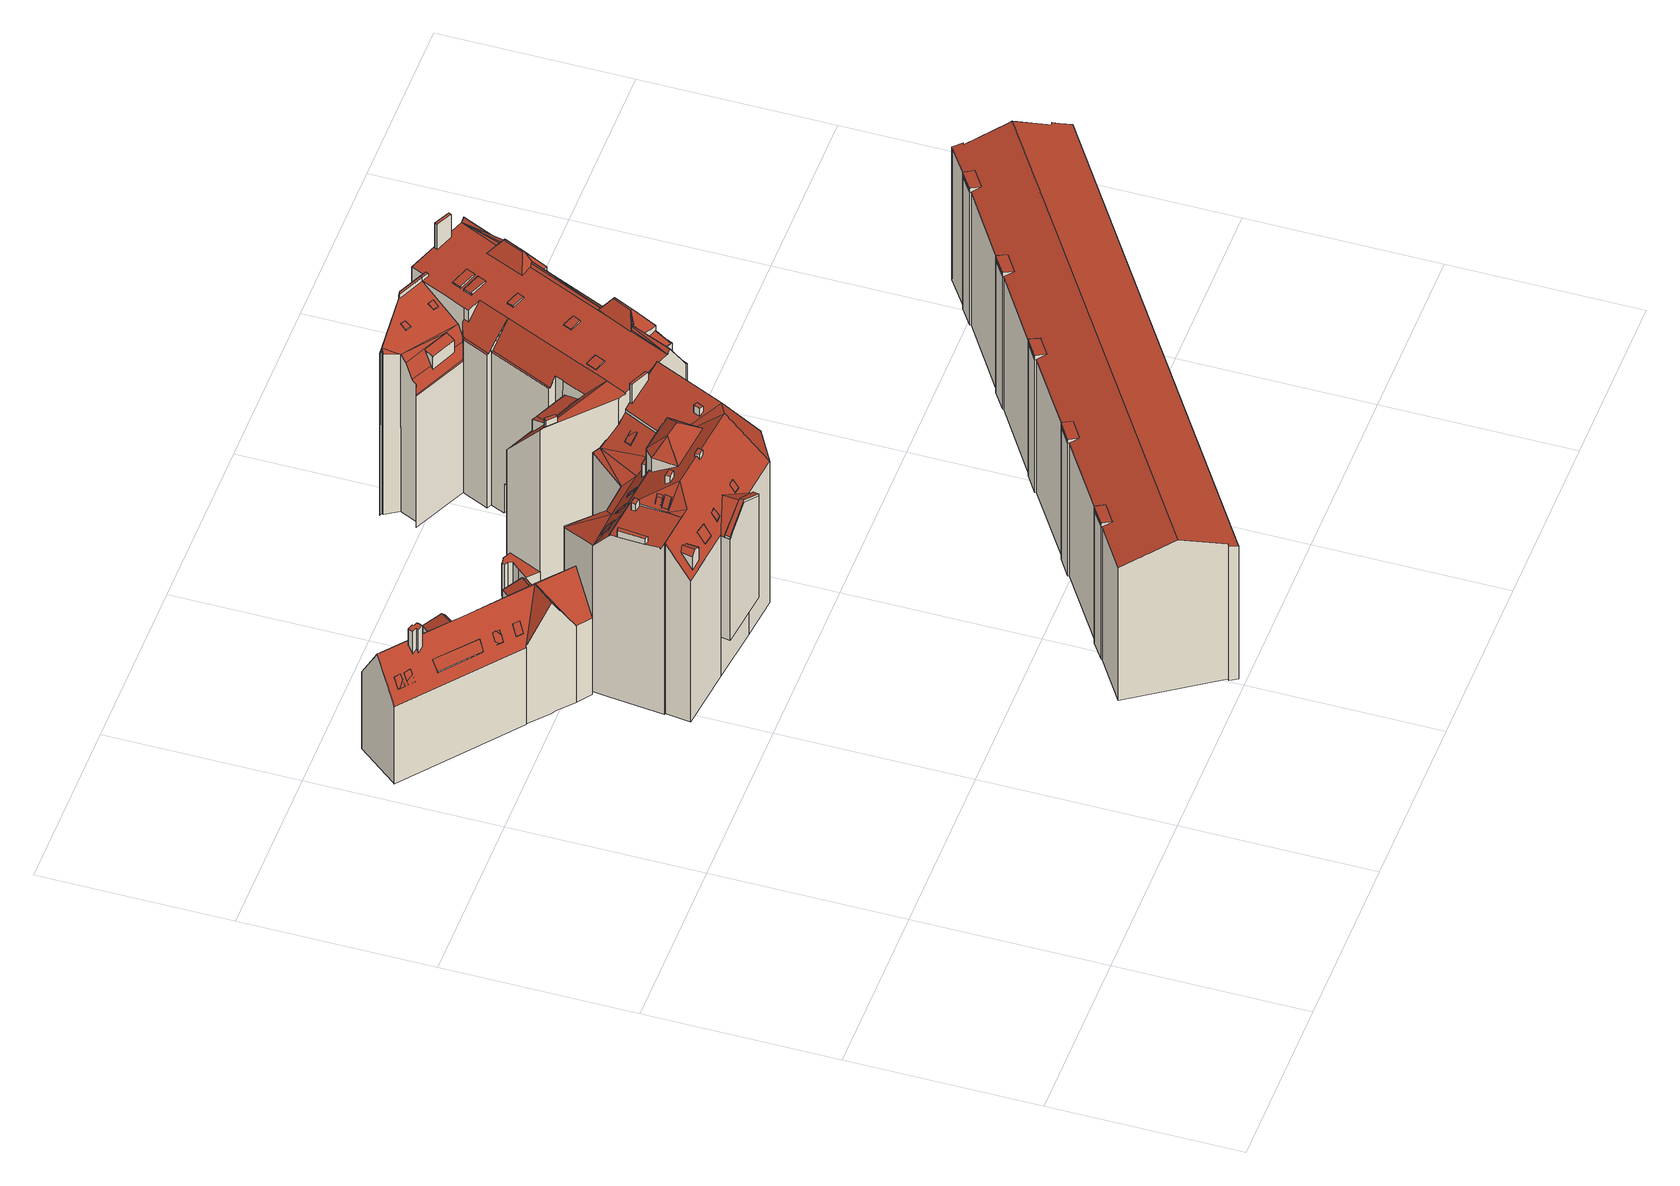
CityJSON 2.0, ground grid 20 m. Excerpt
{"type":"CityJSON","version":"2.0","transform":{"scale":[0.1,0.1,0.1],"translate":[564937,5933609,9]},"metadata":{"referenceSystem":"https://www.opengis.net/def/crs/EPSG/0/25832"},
"CityObjects":{
"building1":{"type":"Building","attributes":{"Grundfläche 2D":126.36,"Grundhöhe NN":10.68,"_sourceDataset":"Hamburg LoD3.0-HH Area 1 (2023), tile 6433","_sourceUrl":"https://suche.transparenz.hamburg.de/dataset/3d-gebaeudemodell-lod3-0-hh-hamburg5"},"children":["building1-1","building1-2","building1-3","building1-4","building1-5","building1-6","building1-7","building1-8"],"geometry":[{"type":"Solid","lod":"3","boundaries":[[[[0,1,2,3,4,5,6,7,8]],[[0,9,10,1]],[[1,10,11,12]],[[1,12,13,14]],[[15,16,17,18,19,20,5,4,3,2,1,14,21,22,23,24,25]],[[17,16,26,27]],[[19,18,28,29]],[[30,0,8,31]],[[32,33,34,35,12,11,10,9,0,30]],[[36,13,12,35]],[[37,38,39,23,22,21,14,13,36]],[[40,41,42,43,16,15,25,24,23,39]],[[44,26,16,43]],[[45,27,26,44]],[[46,17,27,45]],[[47,18,17,46]],[[48,28,18,47]],[[49,29,28,48]],[[50,19,29,49]],[[51,20,19,50]],[[52,53,7,6,5,20,51]],[[31,8,7,53]],[[48,47,46,45,44,43,42,41,40,39,38,37,36,35,34,33,32,30,31,53,52,51,50,49]]]],"semantics":{"surfaces":[{"type":"RoofSurface"},{"type":"WallSurface"},{"type":"GroundSurface"}],"values":[[0,0,0,0,0,0,0,1,1,1,1,1,1,1,1,1,1,1,1,1,1,1,2]]}}]},
"building1-1":{"type":"BuildingInstallation","attributes":{"relationToConstruction":"outside","_sourceDataset":"Hamburg LoD3.0-HH Area 1 (2023), tile 6433","_sourceUrl":"https://suche.transparenz.hamburg.de/dataset/3d-gebaeudemodell-lod3-0-hh-hamburg5"},"parents":["building1"],"geometry":[{"type":"MultiSurface","lod":"3","boundaries":[[[54,55,56]],[[54,56,57,58]],[[57,56,55,59]],[[54,26,27,55]],[[55,27,17,59]],[[58,16,26,54]]],"semantics":{"surfaces":[{"type":"RoofSurface"},{"type":"WallSurface"}],"values":[0,0,0,1,1,1]}}]},
"building1-2":{"type":"BuildingInstallation","attributes":{"relationToConstruction":"outside","_sourceDataset":"Hamburg LoD3.0-HH Area 1 (2023), tile 6433","_sourceUrl":"https://suche.transparenz.hamburg.de/dataset/3d-gebaeudemodell-lod3-0-hh-hamburg5"},"parents":["building1"],"geometry":[{"type":"MultiSurface","lod":"3","boundaries":[[[60,61,62,63,64,65,66,67,68,69,70]],[[71,72,64,63,62,73]],[[64,72,74,65]],[[65,74,75,66]],[[66,75,76,77,68,67]],[[68,77,78,4,70,69]],[[79,60,70,4,80]],[[81,61,60,79]],[[61,81,73,62]]],"semantics":{"surfaces":[{"type":"RoofSurface"},{"type":"WallSurface"}],"values":[0,1,1,1,1,1,1,1,1]}}]},
"building1-3":{"type":"BuildingInstallation","attributes":{"relationToConstruction":"outside","_sourceDataset":"Hamburg LoD3.0-HH Area 1 (2023), tile 6433","_sourceUrl":"https://suche.transparenz.hamburg.de/dataset/3d-gebaeudemodell-lod3-0-hh-hamburg5"},"parents":["building1"],"geometry":[{"type":"MultiSurface","lod":"3","boundaries":[[[82,83,84]],[[82,84,85,86]],[[85,84,83,87]],[[82,28,29,83]],[[83,29,19,87]],[[86,18,28,82]]],"semantics":{"surfaces":[{"type":"RoofSurface"},{"type":"WallSurface"}],"values":[0,0,0,1,1,1]}}]},
"building1-4":{"type":"BuildingInstallation","attributes":{"relationToConstruction":"outside","_sourceDataset":"Hamburg LoD3.0-HH Area 1 (2023), tile 6433","_sourceUrl":"https://suche.transparenz.hamburg.de/dataset/3d-gebaeudemodell-lod3-0-hh-hamburg5"},"parents":["building1"],"geometry":[{"type":"MultiSurface","lod":"3","boundaries":[[[88,89,90,91,92]],[[92,93,94,95]],[[92,95,88]],[[96,91,90,97]],[[98,99,100,94,93,92,91,96]],[[101,102,103,89,88,95,94,100]],[[97,90,89,103]]],"semantics":{"surfaces":[{"type":"RoofSurface"},{"type":"WallSurface"}],"values":[0,0,0,1,1,1,1]}}]},
"building1-5":{"type":"BuildingInstallation","attributes":{"relationToConstruction":"outside","_sourceDataset":"Hamburg LoD3.0-HH Area 1 (2023), tile 6433","_sourceUrl":"https://suche.transparenz.hamburg.de/dataset/3d-gebaeudemodell-lod3-0-hh-hamburg5"},"parents":["building1"],"geometry":[{"type":"MultiSurface","lod":"3","boundaries":[[[104,105,106,107,108,109,110,111]],[[112,113,107,106,105,104,114,115]],[[107,113,116,108,117,110,109,108]],[[118,111,110,117]],[[114,104,111,118]]],"semantics":{"surfaces":[{"type":"RoofSurface"},{"type":"WallSurface"}],"values":[0,1,1,1,1]}}]},
"building1-6":{"type":"BuildingInstallation","attributes":{"relationToConstruction":"outside","_sourceDataset":"Hamburg LoD3.0-HH Area 1 (2023), tile 6433","_sourceUrl":"https://suche.transparenz.hamburg.de/dataset/3d-gebaeudemodell-lod3-0-hh-hamburg5"},"parents":["building1"],"geometry":[{"type":"MultiSurface","lod":"3","boundaries":[[[119,120,121,122,123,124,125]],[[123,126,127,124]],[[128,125,124,127]],[[129,130,121,120,119,125,128,131]],[[122,121,130,126,123]]],"semantics":{"surfaces":[{"type":"RoofSurface"},{"type":"WallSurface"}],"values":[0,1,1,1,1]}}]},
"building1-7":{"type":"BuildingInstallation","attributes":{"relationToConstruction":"outside","_sourceDataset":"Hamburg LoD3.0-HH Area 1 (2023), tile 6433","_sourceUrl":"https://suche.transparenz.hamburg.de/dataset/3d-gebaeudemodell-lod3-0-hh-hamburg5"},"parents":["building1"],"geometry":[{"type":"MultiSurface","lod":"3","boundaries":[[[132,133,134,135,136]],[[137,138,132,136,135,139]],[[140,133,132,138]],[[141,134,133,140]],[[139,135,134,141]]],"semantics":{"surfaces":[{"type":"RoofSurface"},{"type":"WallSurface"}],"values":[0,1,1,1,1]}}]},
"building1-8":{"type":"BuildingInstallation","attributes":{"relationToConstruction":"outside","_sourceDataset":"Hamburg LoD3.0-HH Area 1 (2023), tile 6433","_sourceUrl":"https://suche.transparenz.hamburg.de/dataset/3d-gebaeudemodell-lod3-0-hh-hamburg5"},"parents":["building1"],"geometry":[{"type":"MultiSurface","lod":"3","boundaries":[[[142,143,144,145]],[[146,142,145,147]],[[148,143,142,146]],[[149,144,143,148]],[[147,145,144,149]]],"semantics":{"surfaces":[{"type":"RoofSurface"},{"type":"WallSurface"}],"values":[0,1,1,1,1]}}]},
"building2":{"type":"Building","attributes":{"Grundfläche 2D":290.35,"Grundhöhe NN":11.21,"_sourceDataset":"Hamburg LoD3.0-HH Area 1 (2023), tile 6433","_sourceUrl":"https://suche.transparenz.hamburg.de/dataset/3d-gebaeudemodell-lod3-0-hh-hamburg5"},"children":["building2-1","building2-2","building2-3","building2-4","building2-5","building2-6","building2-7","building2-8","building2-9","building2-10","building2-11","building2-12","building2-13","building2-14","building2-15","building2-16","building2-17","building2-18","building2-19","building2-20","building2-21"],"geometry":[{"type":"MultiSurface","lod":"3","boundaries":[[[150,151,152,153]],[[154,155,151,150]],[[152,156,157,158,159,154,150,153]],[[159,160,161,154]],[[161,155,154]],[[162,163,164,165,166,167]],[[167,166,168,169,170,162]],[[171,172,163,162,170,173,174,175,176,177,178]],[[174,173,179,180]],[[180,179,181,182]],[[182,183,184,185,186,187,188,189,190,191,180]],[[192,193,194]],[[192,194,195]],[[192,195,196]],[[195,194,197,198]],[[197,199,200,198]],[[200,201,202,203,198]],[[204,198,203,205,206,207,208]],[[205,203,209,207,206]],[[210,211,212,213,214,215,216,217,218,219,220]],[[178,220,219,221,171]],[[220,178,222]],[[178,177,222]],[[191,223,174,180]],[[224,222,177,225]],[[226,227,228,196,195,198,204,208,207,229,230,231,232]],[[233,234,235,192,196,228,236,237]],[[238,239,213,225,177,176,175,174,223,151,155,240]],[[222,210,220]],[[187,186,234,233,237,236,189,188]],[[238,232,231,239]],[[213,239,231,230]],[[211,210,222,224,225,213,212]],[[207,209,215,214,213,230,229]],[[151,223,191,190,152]],[[152,190,189,236,228,227,241,242,159,158,157,156]],[[226,232,238,240,161,160,159,242]],[[155,161,240]],[[163,172,243,244,245]],[[165,164,163,245,246]],[[168,166,165,246,247]],[[170,169,168,247,248]],[[173,170,248,249,250]],[[251,179,173,250]],[[252,181,179,251]],[[253,254,255,235,234,186,185,184,183,182,181,252]],[[256,193,192,235,255]],[[257,194,193,256]],[[258,197,194,257]],[[259,260,200,199,197,258]],[[261,262,263,203,202,201,200,260]],[[203,263,264,265,221,219,218,217,216,215,209]],[[266,171,221,265]],[[243,172,171,266]],[[249,248,245,244]],[[255,254,253,252,251,250,249,244,243,266,265,264,263,262,261,260,259,258,257,256]]],"semantics":{"surfaces":[{"type":"RoofSurface"},{"type":"WallSurface"},{"type":"GroundSurface"}],"values":[0,0,0,0,0,0,0,0,0,0,0,0,0,0,0,0,0,0,0,0,0,0,0,0,0,0,0,0,1,1,1,1,1,1,1,1,1,1,1,1,1,1,1,1,1,1,1,1,1,1,1,1,1,1,1,2]}}]},
"building2-1":{"type":"BuildingInstallation","attributes":{"relationToConstruction":"outside","_sourceDataset":"Hamburg LoD3.0-HH Area 1 (2023), tile 6433","_sourceUrl":"https://suche.transparenz.hamburg.de/dataset/3d-gebaeudemodell-lod3-0-hh-hamburg5"},"parents":["building2"],"geometry":[{"type":"MultiSurface","lod":"3","boundaries":[[[267,268,269,270]],[[271,267,270,272]],[[272,270,269,273]],[[274,268,267,271]],[[273,269,268,274]]],"semantics":{"surfaces":[{"type":"RoofSurface"},{"type":"WallSurface"}],"values":[0,1,1,1,1]}}]},
"building2-2":{"type":"BuildingInstallation","attributes":{"relationToConstruction":"outside","_sourceDataset":"Hamburg LoD3.0-HH Area 1 (2023), tile 6433","_sourceUrl":"https://suche.transparenz.hamburg.de/dataset/3d-gebaeudemodell-lod3-0-hh-hamburg5"},"parents":["building2"],"geometry":[{"type":"MultiSurface","lod":"3","boundaries":[[[275,276,277,278,279]],[[275,279,280,204]],[[208,281,277,276,275,204]],[[278,282,280,279]],[[277,281,282,278]]],"semantics":{"surfaces":[{"type":"RoofSurface"},{"type":"WallSurface"}],"values":[0,1,1,1,1]}}]},
"building2-3":{"type":"BuildingInstallation","attributes":{"relationToConstruction":"outside","_sourceDataset":"Hamburg LoD3.0-HH Area 1 (2023), tile 6433","_sourceUrl":"https://suche.transparenz.hamburg.de/dataset/3d-gebaeudemodell-lod3-0-hh-hamburg5"},"parents":["building2"],"geometry":[{"type":"MultiSurface","lod":"3","boundaries":[[[283,284,285,286]],[[287,283,286,288]],[[289,284,283,287]],[[290,285,284,289]],[[288,286,285,290]]],"semantics":{"surfaces":[{"type":"RoofSurface"},{"type":"WallSurface"}],"values":[0,1,1,1,1]}}]},
"building2-4":{"type":"BuildingInstallation","attributes":{"relationToConstruction":"outside","_sourceDataset":"Hamburg LoD3.0-HH Area 1 (2023), tile 6433","_sourceUrl":"https://suche.transparenz.hamburg.de/dataset/3d-gebaeudemodell-lod3-0-hh-hamburg5"},"parents":["building2"],"geometry":[{"type":"MultiSurface","lod":"3","boundaries":[[[291,292,293,294]],[[294,293,295,296]],[[292,169,167,164,295,293]],[[165,296,295,164]],[[291,294,296,165,166,168]],[[291,168,169,292]]],"semantics":{"surfaces":[{"type":"RoofSurface"},{"type":"WallSurface"}],"values":[0,0,1,1,1,1]}}]},
"building2-5":{"type":"BuildingInstallation","attributes":{"relationToConstruction":"outside","_sourceDataset":"Hamburg LoD3.0-HH Area 1 (2023), tile 6433","_sourceUrl":"https://suche.transparenz.hamburg.de/dataset/3d-gebaeudemodell-lod3-0-hh-hamburg5"},"parents":["building2"],"geometry":[{"type":"MultiSurface","lod":"3","boundaries":[[[297,298,299,300]],[[301,302,300,299]],[[303,304,301,299,298]],[[304,302,301]],[[297,303,298]]],"semantics":{"surfaces":[{"type":"RoofSurface"},{"type":"WallSurface"}],"values":[0,0,1,1,1]}}]},
"building2-6":{"type":"BuildingInstallation","attributes":{"relationToConstruction":"outside","_sourceDataset":"Hamburg LoD3.0-HH Area 1 (2023), tile 6433","_sourceUrl":"https://suche.transparenz.hamburg.de/dataset/3d-gebaeudemodell-lod3-0-hh-hamburg5"},"parents":["building2"],"geometry":[{"type":"MultiSurface","lod":"3","boundaries":[[[305,306,307,308]],[[305,309,310,306]],[[308,311,309,305]],[[312,307,306,310]],[[311,308,307,312]]],"semantics":{"surfaces":[{"type":"RoofSurface"},{"type":"WallSurface"}],"values":[0,1,1,1,1]}}]},
"building2-7":{"type":"BuildingInstallation","attributes":{"relationToConstruction":"outside","_sourceDataset":"Hamburg LoD3.0-HH Area 1 (2023), tile 6433","_sourceUrl":"https://suche.transparenz.hamburg.de/dataset/3d-gebaeudemodell-lod3-0-hh-hamburg5"},"parents":["building2"],"geometry":[{"type":"MultiSurface","lod":"3","boundaries":[[[313,314,315]],[[316,317,318,314,313]],[[206,319,316,313,315,320]],[[316,319,321,317]],[[317,321,322,318]],[[318,322,205,320,315,314]]],"semantics":{"surfaces":[{"type":"RoofSurface"},{"type":"WallSurface"}],"values":[0,0,1,1,1,1]}}]},
"building2-8":{"type":"BuildingInstallation","attributes":{"relationToConstruction":"outside","_sourceDataset":"Hamburg LoD3.0-HH Area 1 (2023), tile 6433","_sourceUrl":"https://suche.transparenz.hamburg.de/dataset/3d-gebaeudemodell-lod3-0-hh-hamburg5"},"parents":["building2"],"geometry":[{"type":"MultiSurface","lod":"3","boundaries":[[[323,324,325,326,327,328]],[[329,325,324,330]],[[325,329,175,331,327,326]],[[332,328,327,331]],[[328,332,176,330,324,323]]],"semantics":{"surfaces":[{"type":"RoofSurface"},{"type":"WallSurface"}],"values":[0,1,1,1,1]}}]},
"building2-9":{"type":"BuildingInstallation","attributes":{"relationToConstruction":"outside","_sourceDataset":"Hamburg LoD3.0-HH Area 1 (2023), tile 6433","_sourceUrl":"https://suche.transparenz.hamburg.de/dataset/3d-gebaeudemodell-lod3-0-hh-hamburg5"},"parents":["building2"],"geometry":[{"type":"MultiSurface","lod":"3","boundaries":[[[333,334,335,336,337]],[[217,335,334,216]],[[335,217,338,336]],[[336,338,339,337]],[[340,333,337,339]],[[333,340,216,334]]],"semantics":{"surfaces":[{"type":"RoofSurface"},{"type":"WallSurface"}],"values":[0,1,1,1,1,1]}}]},
"building2-10":{"type":"BuildingInstallation","attributes":{"relationToConstruction":"outside","_sourceDataset":"Hamburg LoD3.0-HH Area 1 (2023), tile 6433","_sourceUrl":"https://suche.transparenz.hamburg.de/dataset/3d-gebaeudemodell-lod3-0-hh-hamburg5"},"parents":["building2"],"geometry":[{"type":"MultiSurface","lod":"3","boundaries":[[[341,342,343,344]],[[344,345,346,341]],[[347,342,341,346]],[[348,343,342,347]],[[345,344,343,348]]],"semantics":{"surfaces":[{"type":"RoofSurface"},{"type":"WallSurface"}],"values":[0,1,1,1,1]}}]},
"building2-11":{"type":"BuildingInstallation","attributes":{"relationToConstruction":"outside","_sourceDataset":"Hamburg LoD3.0-HH Area 1 (2023), tile 6433","_sourceUrl":"https://suche.transparenz.hamburg.de/dataset/3d-gebaeudemodell-lod3-0-hh-hamburg5"},"parents":["building2"],"geometry":[{"type":"MultiSurface","lod":"3","boundaries":[[[349,350,351,352,353,354]],[[355,356,353,352,351,357]],[[358,350,349,359]],[[357,351,350,358]],[[360,359,349,354,353,356]]],"semantics":{"surfaces":[{"type":"RoofSurface"},{"type":"WallSurface"}],"values":[0,1,1,1,1]}}]},
"building2-12":{"type":"BuildingInstallation","attributes":{"relationToConstruction":"outside","_sourceDataset":"Hamburg LoD3.0-HH Area 1 (2023), tile 6433","_sourceUrl":"https://suche.transparenz.hamburg.de/dataset/3d-gebaeudemodell-lod3-0-hh-hamburg5"},"parents":["building2"],"geometry":[{"type":"MultiSurface","lod":"3","boundaries":[[[361,242,241,362,363]],[[364,226,242,361]],[[241,227,365,362]],[[366,363,362,365]],[[364,361,363,366]]],"semantics":{"surfaces":[{"type":"RoofSurface"},{"type":"WallSurface"}],"values":[0,1,1,1,1]}}]},
"building2-13":{"type":"BuildingInstallation","attributes":{"relationToConstruction":"outside","_sourceDataset":"Hamburg LoD3.0-HH Area 1 (2023), tile 6433","_sourceUrl":"https://suche.transparenz.hamburg.de/dataset/3d-gebaeudemodell-lod3-0-hh-hamburg5"},"parents":["building2"],"geometry":[{"type":"MultiSurface","lod":"3","boundaries":[[[367,368,369,370]],[[370,371,372,367]],[[373,368,367,372]],[[368,373,374,369]],[[371,370,369,374]]],"semantics":{"surfaces":[{"type":"RoofSurface"},{"type":"WallSurface"}],"values":[0,1,1,1,1]}}]},
"building2-14":{"type":"BuildingInstallation","attributes":{"relationToConstruction":"outside","_sourceDataset":"Hamburg LoD3.0-HH Area 1 (2023), tile 6433","_sourceUrl":"https://suche.transparenz.hamburg.de/dataset/3d-gebaeudemodell-lod3-0-hh-hamburg5"},"parents":["building2"],"geometry":[{"type":"MultiSurface","lod":"3","boundaries":[[[375,376,377,378,379,380]],[[381,376,375,382]],[[376,381,383,384,378,377]],[[378,384,385,379]],[[382,375,380,379,385,386]]],"semantics":{"surfaces":[{"type":"RoofSurface"},{"type":"WallSurface"}],"values":[0,1,1,1,1]}}]},
"building2-15":{"type":"BuildingInstallation","attributes":{"relationToConstruction":"outside","_sourceDataset":"Hamburg LoD3.0-HH Area 1 (2023), tile 6433","_sourceUrl":"https://suche.transparenz.hamburg.de/dataset/3d-gebaeudemodell-lod3-0-hh-hamburg5"},"parents":["building2"],"geometry":[{"type":"MultiSurface","lod":"3","boundaries":[[[387,388,389,390]],[[391,387,390,392]],[[393,388,387,391]],[[394,389,388,393]],[[392,390,389,394]]],"semantics":{"surfaces":[{"type":"RoofSurface"},{"type":"WallSurface"}],"values":[0,1,1,1,1]}}]},
"building2-16":{"type":"BuildingInstallation","attributes":{"relationToConstruction":"outside","_sourceDataset":"Hamburg LoD3.0-HH Area 1 (2023), tile 6433","_sourceUrl":"https://suche.transparenz.hamburg.de/dataset/3d-gebaeudemodell-lod3-0-hh-hamburg5"},"parents":["building2"],"geometry":[{"type":"MultiSurface","lod":"3","boundaries":[[[395,396,397,398]],[[184,395,398,183]],[[395,184,399,396]],[[400,397,396,399]],[[397,400,183,398]]],"semantics":{"surfaces":[{"type":"RoofSurface"},{"type":"WallSurface"}],"values":[0,1,1,1,1]}}]},
"building2-17":{"type":"BuildingInstallation","attributes":{"relationToConstruction":"outside","_sourceDataset":"Hamburg LoD3.0-HH Area 1 (2023), tile 6433","_sourceUrl":"https://suche.transparenz.hamburg.de/dataset/3d-gebaeudemodell-lod3-0-hh-hamburg5"},"parents":["building2"],"geometry":[{"type":"MultiSurface","lod":"3","boundaries":[[[401,402,403,404]],[[401,405,406,402]],[[405,401,404,407]],[[408,403,402,406]],[[403,408,407,404]]],"semantics":{"surfaces":[{"type":"RoofSurface"},{"type":"WallSurface"}],"values":[0,1,1,1,1]}}]},
"building2-18":{"type":"BuildingInstallation","attributes":{"relationToConstruction":"outside","_sourceDataset":"Hamburg LoD3.0-HH Area 1 (2023), tile 6433","_sourceUrl":"https://suche.transparenz.hamburg.de/dataset/3d-gebaeudemodell-lod3-0-hh-hamburg5"},"parents":["building2"],"geometry":[{"type":"MultiSurface","lod":"3","boundaries":[[[409,410,411,412,413]],[[196,414,411,410]],[[415,412,411,414]],[[409,416,196,410]],[[417,416,409,413,412,415]]],"semantics":{"surfaces":[{"type":"RoofSurface"},{"type":"WallSurface"}],"values":[0,1,1,1,1]}}]},
"building2-19":{"type":"BuildingInstallation","attributes":{"relationToConstruction":"outside","_sourceDataset":"Hamburg LoD3.0-HH Area 1 (2023), tile 6433","_sourceUrl":"https://suche.transparenz.hamburg.de/dataset/3d-gebaeudemodell-lod3-0-hh-hamburg5"},"parents":["building2"],"geometry":[{"type":"MultiSurface","lod":"3","boundaries":[[[418,419,420,421]],[[422,418,421,423]],[[424,419,418,422]],[[419,424,425,420]],[[423,421,420,425]]],"semantics":{"surfaces":[{"type":"RoofSurface"},{"type":"WallSurface"}],"values":[0,1,1,1,1]}}]},
"building2-20":{"type":"BuildingInstallation","attributes":{"relationToConstruction":"outside","_sourceDataset":"Hamburg LoD3.0-HH Area 1 (2023), tile 6433","_sourceUrl":"https://suche.transparenz.hamburg.de/dataset/3d-gebaeudemodell-lod3-0-hh-hamburg5"},"parents":["building2"],"geometry":[{"type":"MultiSurface","lod":"3","boundaries":[[[426,427,428,429]],[[430,426,429,431]],[[432,427,426,430]],[[428,427,432]],[[431,429,428]]],"semantics":{"surfaces":[{"type":"RoofSurface"},{"type":"WallSurface"}],"values":[0,1,1,1,1]}}]},
"building2-21":{"type":"BuildingInstallation","attributes":{"relationToConstruction":"outside","_sourceDataset":"Hamburg LoD3.0-HH Area 1 (2023), tile 6433","_sourceUrl":"https://suche.transparenz.hamburg.de/dataset/3d-gebaeudemodell-lod3-0-hh-hamburg5"},"parents":["building2"],"geometry":[{"type":"MultiSurface","lod":"3","boundaries":[[[433,434,435,436]],[[437,434,433,438]],[[438,433,436,439]],[[440,435,434,437]],[[439,436,435,440]]],"semantics":{"surfaces":[{"type":"RoofSurface"},{"type":"WallSurface"}],"values":[0,1,1,1,1]}}]},
"building3":{"type":"Building","attributes":{"Grundfläche 2D":346.31,"Grundhöhe NN":11.52,"_sourceDataset":"Hamburg LoD3.0-HH Area 1 (2023), tile 6433","_sourceUrl":"https://suche.transparenz.hamburg.de/dataset/3d-gebaeudemodell-lod3-0-hh-hamburg5"},"children":["building3-1","building3-2","building3-3","building3-4","building3-5","building3-6","building3-7","building3-8","building3-9","building3-10","building3-11","building3-12"],"geometry":[{"type":"Solid","lod":"3","boundaries":[[[[441,442,443,444,445,446,447,448,449]],[[450,451,441,449]],[[452,453,448,447]],[[453,452,454]],[[453,454,455]],[[456,457,458,453,455,459]],[[453,458,460]],[[453,460,461,462,463,464,465,451,450]],[[449,448,453,450]],[[466,467,468,469,470,471,472,473,474]],[[470,469,475]],[[476,477,474,473,478]],[[479,480,477,476]],[[481,482,483,484,485,480,479]],[[486,487,488,485,484]],[[488,489,490,466,474,485]],[[485,474,477,480]],[[491,492,493,494]],[[492,491,495,496,497,498,499]],[[500,501,502,503,504,505,506,507,508,509,510,511,512,513]],[[514,513,512,515,469,468]],[[475,469,515]],[[475,515,516]],[[483,446,484]],[[482,446,483]],[[481,517,454,452,447,446,482]],[[472,516,478,473]],[[471,470,516]],[[478,516,518,519,520,521,522,523,524,525,526,527,528,517,481,479,476]],[[519,529,520]],[[530,531,532,533]],[[534,535,536,537]],[[538,539,491,494,540,541,542,543,544,545,546,547]],[[491,539,548,549,497,496,495]],[[538,547,550,551,552,527,553,548,539]],[[528,527,552,551,550,554,555]],[[556,456,459,517]],[[459,455,454,517]],[[445,484,446]],[[557,463,462,461,460,458,457,456,556,505,504]],[[513,558,559,500]],[[513,514,560,558]],[[486,484,445,444,443,442,561,501,500,562]],[[563,562,500,559]],[[564,565,502,501]],[[501,561,564]],[[566,567,503,502,565]],[[557,504,503,567,568]],[[548,553,527,526,537,536,569,570,571]],[[572,573,574,575,531,530,576,577,526,525,578]],[[470,475,516]],[[471,516,472]],[[579,580,581,582,583]],[[584,585,586,580,579,587,588]],[[584,588,589,590,591,592,585]],[[593,594,589,588,587]],[[595,596,594,597,520,598,599]],[[589,594,596]],[[591,590,596,592]],[[589,596,590]],[[520,600,598]],[[595,601,602]],[[595,602,603]],[[595,603,596]],[[604,605,606,607,608,609,610,611,612,613,614]],[[548,571,570,544,543,498,497,549]],[[524,578,525]],[[576,534,537,526,577]],[[523,572,578,524]],[[565,564,561,442,441,566]],[[557,568,567,451,465,464,463]],[[566,441,451,567]],[[514,468,467,466,560]],[[486,562,563,488,487]],[[488,563,559,558,560,466,490,489]],[[540,494,493]],[[541,540,493,492,499,498,543,542]],[[615,611,610,616]],[[617,618,613,612,611,615]],[[619,614,613,618]],[[620,621,605,604,614,619]],[[622,606,605,621]],[[623,607,606,622]],[[624,608,607,623]],[[625,609,608,624]],[[626,627,518,516,515,512,511,628]],[[629,519,518,627]],[[630,529,519,629]],[[594,593,572,523,522,521,520,597]],[[573,572,593,587]],[[583,531,575,574,573,587,579]],[[532,531,583,582]],[[533,532,582,631,632]],[[633,634,534,576,530,533,632]],[[634,635,636,637,638,639,535,534]],[[640,641,569,536,535,639]],[[642,544,570,569,641]],[[643,546,545,544,642]],[[610,609,547,546,643,616]],[[554,550,547,609,625,644]],[[645,646,647,505,556,517,528,555,554,644]],[[648,506,505,647]],[[649,507,506,648]],[[650,508,507,649]],[[651,509,508,650,652,653]],[[509,651,654,510]],[[654,655,656,628,511,510]],[[631,582,581,657]],[[600,520,529]],[[598,600,529,630,658]],[[659,601,595,599,598,658]],[[660,602,601,659]],[[661,603,602,660]],[[662,596,603,661]],[[663,586,585,592,596,662]],[[657,581,580,586,663]],[[655,636,635,656]],[[652,638,637,653]],[[643,642,641,640,639,638,652,650,649,648,647,646,645,644,625,624,623,622,621,620,619,618,617,615,616]],[[633,632,631,657,663,662,661,660,659,658,630,629,627,626,628,656,635,634]],[[636,655,654,651,653,637]]]],"semantics":{"surfaces":[{"type":"RoofSurface"},{"type":"WallSurface"},{"type":"GroundSurface"},{"type":"OuterCeilingSurface"}],"values":[[0,0,0,0,0,0,0,0,0,0,0,0,0,0,0,0,0,0,0,0,0,0,0,0,0,0,0,0,0,0,0,0,0,0,0,0,0,0,0,0,0,0,0,0,0,0,0,0,0,0,0,0,0,0,0,0,0,0,0,0,0,0,0,0,0,1,1,1,1,1,1,1,1,1,1,1,1,1,1,1,1,1,1,1,1,1,1,1,1,1,1,1,1,1,1,1,1,1,1,1,1,1,1,1,1,1,1,1,1,1,1,1,1,1,1,1,1,1,2,2,3]]}}]},
"building3-1":{"type":"BuildingInstallation","attributes":{"relationToConstruction":"outside","_sourceDataset":"Hamburg LoD3.0-HH Area 1 (2023), tile 6433","_sourceUrl":"https://suche.transparenz.hamburg.de/dataset/3d-gebaeudemodell-lod3-0-hh-hamburg5"},"parents":["building3"],"geometry":[{"type":"MultiSurface","lod":"3","boundaries":[[[664,665,666,667,668,669]],[[665,670,671,666]],[[666,671,672,673,668,667]],[[674,669,668,673]],[[670,665,664,669,674,675]]],"semantics":{"surfaces":[{"type":"RoofSurface"},{"type":"WallSurface"}],"values":[0,1,1,1,1]}}]},
"building3-2":{"type":"BuildingInstallation","attributes":{"relationToConstruction":"outside","_sourceDataset":"Hamburg LoD3.0-HH Area 1 (2023), tile 6433","_sourceUrl":"https://suche.transparenz.hamburg.de/dataset/3d-gebaeudemodell-lod3-0-hh-hamburg5"},"parents":["building3"],"geometry":[{"type":"MultiSurface","lod":"3","boundaries":[[[676,677,678,679]],[[680,676,679,681]],[[676,680,682,677]],[[683,678,677,682]],[[678,683,681,679]]],"semantics":{"surfaces":[{"type":"RoofSurface"},{"type":"WallSurface"}],"values":[0,1,1,1,1]}}]},
"building3-3":{"type":"BuildingInstallation","attributes":{"relationToConstruction":"outside","_sourceDataset":"Hamburg LoD3.0-HH Area 1 (2023), tile 6433","_sourceUrl":"https://suche.transparenz.hamburg.de/dataset/3d-gebaeudemodell-lod3-0-hh-hamburg5"},"parents":["building3"],"geometry":[{"type":"MultiSurface","lod":"3","boundaries":[[[684,685,686,687,688]],[[689,685,684,551]],[[686,685,689,552]],[[552,539,690,687,686]],[[687,690,538,551,684,688]]],"semantics":{"surfaces":[{"type":"RoofSurface"},{"type":"WallSurface"}],"values":[0,1,1,1,1]}}]},
"building3-4":{"type":"BuildingInstallation","attributes":{"relationToConstruction":"outside","_sourceDataset":"Hamburg LoD3.0-HH Area 1 (2023), tile 6433","_sourceUrl":"https://suche.transparenz.hamburg.de/dataset/3d-gebaeudemodell-lod3-0-hh-hamburg5"},"parents":["building3"],"geometry":[{"type":"MultiSurface","lod":"3","boundaries":[[[691,692,693,694,695,696,697]],[[694,698,519,529,600,696,695]],[[699,700,701,693,692,691,697,520]],[[693,701,698,694]]],"semantics":{"surfaces":[{"type":"RoofSurface"},{"type":"WallSurface"}],"values":[0,1,1,1]}}]},
"building3-5":{"type":"BuildingInstallation","attributes":{"relationToConstruction":"outside","_sourceDataset":"Hamburg LoD3.0-HH Area 1 (2023), tile 6433","_sourceUrl":"https://suche.transparenz.hamburg.de/dataset/3d-gebaeudemodell-lod3-0-hh-hamburg5"},"parents":["building3"],"geometry":[{"type":"MultiSurface","lod":"3","boundaries":[[[702,703,704,705,706]],[[702,707,708,703]],[[703,708,709,710,705,704]],[[705,710,711,706]],[[707,702,706,711]]],"semantics":{"surfaces":[{"type":"RoofSurface"},{"type":"WallSurface"}],"values":[0,1,1,1,1]}}]},
"building3-6":{"type":"BuildingInstallation","attributes":{"relationToConstruction":"outside","_sourceDataset":"Hamburg LoD3.0-HH Area 1 (2023), tile 6433","_sourceUrl":"https://suche.transparenz.hamburg.de/dataset/3d-gebaeudemodell-lod3-0-hh-hamburg5"},"parents":["building3"],"geometry":[{"type":"MultiSurface","lod":"3","boundaries":[[[712,713,714,715]],[[716,712,715,717]],[[718,713,712,716]],[[719,714,713,718]],[[717,715,714,719]]],"semantics":{"surfaces":[{"type":"RoofSurface"},{"type":"WallSurface"}],"values":[0,1,1,1,1]}}]},
"building3-7":{"type":"BuildingInstallation","attributes":{"relationToConstruction":"outside","_sourceDataset":"Hamburg LoD3.0-HH Area 1 (2023), tile 6433","_sourceUrl":"https://suche.transparenz.hamburg.de/dataset/3d-gebaeudemodell-lod3-0-hh-hamburg5"},"parents":["building3"],"geometry":[{"type":"MultiSurface","lod":"3","boundaries":[[[720,721,722,723]],[[724,721,720,725]],[[725,720,723,726]],[[727,722,721,724]],[[726,723,722,727]]],"semantics":{"surfaces":[{"type":"RoofSurface"},{"type":"WallSurface"}],"values":[0,1,1,1,1]}}]},
"building3-8":{"type":"BuildingInstallation","attributes":{"relationToConstruction":"outside","_sourceDataset":"Hamburg LoD3.0-HH Area 1 (2023), tile 6433","_sourceUrl":"https://suche.transparenz.hamburg.de/dataset/3d-gebaeudemodell-lod3-0-hh-hamburg5"},"parents":["building3"],"geometry":[{"type":"MultiSurface","lod":"3","boundaries":[[[696,728,729,697]],[[696,600,598,728]],[[728,598,599,729]],[[729,599,730,520,697]]],"semantics":{"surfaces":[{"type":"RoofSurface"},{"type":"WallSurface"}],"values":[0,1,1,1]}}]},
"building3-9":{"type":"BuildingInstallation","attributes":{"relationToConstruction":"outside","_sourceDataset":"Hamburg LoD3.0-HH Area 1 (2023), tile 6433","_sourceUrl":"https://suche.transparenz.hamburg.de/dataset/3d-gebaeudemodell-lod3-0-hh-hamburg5"},"parents":["building3"],"geometry":[{"type":"MultiSurface","lod":"3","boundaries":[[[731,732,733,734]],[[734,735,736,731]],[[737,732,731,736]],[[738,733,732,737]],[[733,738,735,734]]],"semantics":{"surfaces":[{"type":"RoofSurface"},{"type":"WallSurface"}],"values":[0,1,1,1,1]}}]},
"building3-10":{"type":"BuildingInstallation","attributes":{"relationToConstruction":"outside","_sourceDataset":"Hamburg LoD3.0-HH Area 1 (2023), tile 6433","_sourceUrl":"https://suche.transparenz.hamburg.de/dataset/3d-gebaeudemodell-lod3-0-hh-hamburg5"},"parents":["building3"],"geometry":[{"type":"MultiSurface","lod":"3","boundaries":[[[739,589,590,591,740,741]],[[742,740,591,584]],[[740,742,743,741]],[[588,589,739,741,743]]],"semantics":{"surfaces":[{"type":"RoofSurface"},{"type":"WallSurface"}],"values":[0,1,1,1]}}]},
"building3-11":{"type":"BuildingInstallation","attributes":{"relationToConstruction":"outside","_sourceDataset":"Hamburg LoD3.0-HH Area 1 (2023), tile 6433","_sourceUrl":"https://suche.transparenz.hamburg.de/dataset/3d-gebaeudemodell-lod3-0-hh-hamburg5"},"parents":["building3"],"geometry":[{"type":"MultiSurface","lod":"3","boundaries":[[[744,745,746,747]],[[748,744,747,749]],[[750,745,744,748]],[[751,746,745,750]],[[749,747,746,751]]],"semantics":{"surfaces":[{"type":"RoofSurface"},{"type":"WallSurface"}],"values":[0,1,1,1,1]}}]},
"building3-12":{"type":"BuildingInstallation","attributes":{"relationToConstruction":"outside","_sourceDataset":"Hamburg LoD3.0-HH Area 1 (2023), tile 6433","_sourceUrl":"https://suche.transparenz.hamburg.de/dataset/3d-gebaeudemodell-lod3-0-hh-hamburg5"},"parents":["building3"],"geometry":[{"type":"MultiSurface","lod":"3","boundaries":[[[752,753,754,755]],[[753,756,757,754]],[[754,757,758,755]],[[758,759,752,755]],[[752,759,756,753]]],"semantics":{"surfaces":[{"type":"RoofSurface"},{"type":"WallSurface"}],"values":[0,1,1,1,1]}}]},
"building4":{"type":"Building","attributes":{"Grundfläche 2D":686.61,"Grundhöhe NN":9.09,"_sourceDataset":"Hamburg LoD3.0-HH Area 1 (2023), tile 6433","_sourceUrl":"https://suche.transparenz.hamburg.de/dataset/3d-gebaeudemodell-lod3-0-hh-hamburg5"},"children":["building4-1","building4-2","building4-3","building4-4","building4-5"],"geometry":[{"type":"Solid","lod":"3","boundaries":[[[[760,761,762,763]],[[764,765,766,767]],[[768,769,770,771]],[[772,773,774,775]],[[776,777,778,779,780,781,761,760,765,764,769,768,773,772,782,783,784]],[[784,783,785,786,787,788,789,790,791]],[[781,780,792,793]],[[794,762,761,795]],[[796,763,762,794]],[[797,760,763,796]],[[798,765,760,797]],[[799,766,765,798]],[[800,767,766,799]],[[801,764,767,800]],[[802,769,764,801]],[[803,770,769,802]],[[804,771,770,803]],[[805,768,771,804]],[[806,773,768,805]],[[807,774,773,806]],[[808,775,774,807]],[[809,772,775,808]],[[810,782,772,809]],[[811,785,783,782,810]],[[812,786,785,811]],[[813,787,786,812]],[[814,788,787,813]],[[815,816,790,789,788,814]],[[817,791,790,816]],[[818,777,776,784,791,817]],[[819,778,777,818]],[[820,779,778,819]],[[821,780,779,820]],[[822,792,780,821]],[[823,793,792,822]],[[824,781,793,823]],[[795,761,781,824]],[[819,818,817,816,815,814,813,812,811,810,809,808,807,806,805,804,803,802,801,800,799,798,797,796,794,795,824,823,822,821,820]]]],"semantics":{"surfaces":[{"type":"RoofSurface"},{"type":"WallSurface"},{"type":"GroundSurface"}],"values":[[0,0,0,0,0,0,0,1,1,1,1,1,1,1,1,1,1,1,1,1,1,1,1,1,1,1,1,1,1,1,1,1,1,1,1,1,1,2]]}}]},
"building4-1":{"type":"BuildingInstallation","attributes":{"relationToConstruction":"outside","_sourceDataset":"Hamburg LoD3.0-HH Area 1 (2023), tile 6433","_sourceUrl":"https://suche.transparenz.hamburg.de/dataset/3d-gebaeudemodell-lod3-0-hh-hamburg5"},"parents":["building4"],"geometry":[{"type":"MultiSurface","lod":"3","boundaries":[[[825,826,827,828,829,830]],[[828,762,763,829]],[[829,763,760,825,830]],[[826,761,762,828,827]]],"semantics":{"surfaces":[{"type":"RoofSurface"},{"type":"WallSurface"}],"values":[0,1,1,1]}}]},
"building4-2":{"type":"BuildingInstallation","attributes":{"relationToConstruction":"outside","_sourceDataset":"Hamburg LoD3.0-HH Area 1 (2023), tile 6433","_sourceUrl":"https://suche.transparenz.hamburg.de/dataset/3d-gebaeudemodell-lod3-0-hh-hamburg5"},"parents":["building4"],"geometry":[{"type":"MultiSurface","lod":"3","boundaries":[[[831,832,833,834,835,836]],[[834,770,771,835]],[[835,771,768,831,836]],[[769,770,834,833,832]]],"semantics":{"surfaces":[{"type":"RoofSurface"},{"type":"WallSurface"}],"values":[0,1,1,1]}}]},
"building4-3":{"type":"BuildingInstallation","attributes":{"relationToConstruction":"outside","_sourceDataset":"Hamburg LoD3.0-HH Area 1 (2023), tile 6433","_sourceUrl":"https://suche.transparenz.hamburg.de/dataset/3d-gebaeudemodell-lod3-0-hh-hamburg5"},"parents":["building4"],"geometry":[{"type":"MultiSurface","lod":"3","boundaries":[[[837,838,839,840,841,842]],[[775,841,840,774]],[[772,837,842,841,775]],[[774,840,839,838,773]]],"semantics":{"surfaces":[{"type":"RoofSurface"},{"type":"WallSurface"}],"values":[0,1,1,1]}}]},
"building4-4":{"type":"BuildingInstallation","attributes":{"relationToConstruction":"outside","_sourceDataset":"Hamburg LoD3.0-HH Area 1 (2023), tile 6433","_sourceUrl":"https://suche.transparenz.hamburg.de/dataset/3d-gebaeudemodell-lod3-0-hh-hamburg5"},"parents":["building4"],"geometry":[{"type":"MultiSurface","lod":"3","boundaries":[[[843,844,845,846,847,848]],[[846,766,767,847]],[[847,767,764,843,848]],[[844,765,766,846,845]]],"semantics":{"surfaces":[{"type":"RoofSurface"},{"type":"WallSurface"}],"values":[0,1,1,1]}}]},
"building4-5":{"type":"BuildingInstallation","attributes":{"relationToConstruction":"outside","_sourceDataset":"Hamburg LoD3.0-HH Area 1 (2023), tile 6433","_sourceUrl":"https://suche.transparenz.hamburg.de/dataset/3d-gebaeudemodell-lod3-0-hh-hamburg5"},"parents":["building4"],"geometry":[{"type":"MultiSurface","lod":"3","boundaries":[[[849,850,851,852,853,854]],[[793,853,852,792]],[[781,849,854,853,793]],[[792,852,851,850,780]]],"semantics":{"surfaces":[{"type":"RoofSurface"},{"type":"WallSurface"}],"values":[0,1,1,1]}}]}
},
"vertices":[
[124,620,118],[164,624,162],[101,674,162],[63,706,162],[61,707,162],[27,735,162],[10,714,122],[8,712,117],[123,619,117],[125,619,120],[145,601,162],[149,599,154],[166,584,117],[181,573,117],[199,595,162],[203,627,117],[188,639,117],[168,656,117],[119,695,117],[98,712,117],[44,756,117],[210,609,133],[212,611,128],[216,616,117],[212,619,117],[212,620,117],[190,641,117],[169,658,117],[120,698,117],[100,714,117],[124,620,17],[123,619,17],[125,619,17],[145,601,17],[149,599,17],[166,584,17],[181,573,17],[210,609,17],[212,611,17],[216,616,17],[212,619,17],[212,620,17],[203,627,17],[188,639,17],[190,641,17],[169,658,17],[168,656,17],[119,695,17],[120,698,17],[100,714,17],[98,712,17],[44,756,17],[10,714,17],[8,712,17],
[190,641,139],[169,658,139],[172,639,158],[162,628,158],[180,629,139],[159,645,139],
[57,708,180],[57,710,180],[51,712,180],[49,708,180],[49,707,180],[54,705,180],[53,703,180],[54,702,180],[59,701,180],[61,706,180],[61,707,180],[49,708,152],[49,707,149],[51,712,158],[54,705,152],[53,703,149],[54,702,150],[59,701,152],[61,706,160],[57,708,159],[61,707,161],[57,710,161],
[120,698,139],[100,714,139],[102,696,158],[93,684,158],[110,685,139],[89,702,139],
[113,646,140],[110,648,140],[106,643,129],[112,638,129],[114,641,136],[115,642,137],[116,643,140],[113,645,140],[112,638,128],[106,643,128],[114,641,135],[115,642,136],[116,643,139],[113,645,139],[113,646,139],[110,648,139],
[20,712,129],[22,711,129],[22,710,129],[26,707,129],[28,710,134],[28,710,135],[30,713,140],[24,717,140],[22,710,128],[26,707,128],[20,712,128],[22,711,128],[28,710,133],[30,713,139],[24,717,139],
[35,709,140],[34,709,140],[33,710,140],[32,709,137],[29,705,129],[35,700,129],[39,706,140],[29,705,128],[35,700,128],[39,706,139],[34,709,139],[33,710,139],[35,709,139],
[129,624,129],[133,629,140],[127,634,140],[123,629,129],[128,625,129],[128,625,128],[129,624,128],[123,629,128],[133,629,139],[127,634,139],
[58,690,140],[54,684,129],[94,652,129],[98,657,140],[58,690,139],[98,657,139],[54,684,128],[94,652,128],
[306,530,271],[322,510,254],[326,546,254],[320,542,259],[286,533,271],[266,516,254],[323,547,254],[318,547,254],[316,548,254],[280,552,254],[274,547,254],[269,543,254],[271,474,225],[237,464,206],[236,460,206],[235,454,206],[268,451,225],[269,456,225],[299,447,206],[300,453,206],[300,457,206],[173,498,244],[170,472,206],[347,452,206],[339,494,263],[283,500,263],[276,501,263],[239,505,263],[223,493,244],[383,473,206],[352,501,263],[423,560,206],[386,576,263],[371,583,252],[351,592,237],[346,594,233],[345,594,233],[344,592,233],[327,557,233],[323,547,233],[326,546,235],[325,536,237],[322,612,198],[316,617,196],[281,577,196],[295,567,200],[311,556,212],[246,580,196],[238,573,200],[213,611,196],[212,611,196],[210,609,197],[181,573,212],[180,572,212],[231,566,210],[194,564,220],[200,561,223],[216,551,232],[230,565,211],[178,555,232],[221,511,236],[221,518,236],[222,526,235],[225,550,234],[223,550,234],[178,555,234],[177,547,234],[174,518,236],[173,504,237],[172,502,237],[218,497,237],[172,498,244],[221,511,237],[324,532,239],[221,518,237],[224,546,237],[280,552,222],[289,551,222],[316,548,222],[223,550,232],[225,550,232],[225,552,229],[274,547,229],[335,574,229],[345,594,229],[337,598,220],[323,547,229],[327,557,229],[274,547,233],[225,552,233],[269,543,236],[289,551,234],[280,552,234],[170,472,22],[237,464,22],[237,464,74],[235,454,74],[299,447,74],[300,457,74],[300,457,22],[347,452,22],[383,473,22],[423,560,22],[346,594,22],[345,594,22],[337,598,22],[316,617,22],[281,577,22],[246,580,22],[213,611,22],[212,611,22],[210,609,22],[181,573,22],[180,572,22],[178,555,22],[172,498,22],[173,498,22],
[286,466,217],[293,465,217],[294,471,225],[287,472,225],[286,466,216],[287,472,224],[294,471,224],[293,465,216],
[231,566,211],[230,565,212],[230,557,222],[235,557,222],[236,565,211],[236,565,210],[230,557,221],[235,557,221],
[244,470,217],[251,470,217],[252,476,225],[245,476,225],[244,470,216],[245,476,224],[251,470,216],[252,476,224],
[299,447,209],[300,453,209],[269,456,228],[268,451,228],[236,460,209],[235,454,209],
[182,485,228],[180,473,228],[187,473,231],[189,487,231],[194,472,228],[195,484,228],[180,473,211],[194,472,211],
[392,525,226],[400,521,214],[405,532,214],[397,535,226],[392,525,225],[400,521,213],[397,535,225],[405,532,213],
[200,561,224],[194,564,221],[194,561,224],[209,560,223],[210,568,212],[195,570,213],[209,560,222],[194,561,223],[210,568,211],[195,570,212],
[276,501,266],[276,498,266],[283,497,266],[283,500,266],[284,502,266],[276,503,266],[283,497,259],[276,498,259],[284,502,262],[276,503,262],
[181,547,243],[177,547,243],[174,518,243],[178,517,243],[178,518,243],[178,517,236],[178,518,236],[181,547,234],
[343,526,261],[340,519,261],[344,517,261],[347,524,261],[347,524,254],[343,526,251],[340,519,251],[344,517,254],
[324,588,212],[321,581,212],[329,577,222],[332,583,222],[333,584,222],[332,584,221],[332,583,221],[333,584,221],[329,577,221],[321,581,211],[324,588,211],[332,584,220],
[278,552,234],[289,555,234],[278,556,234],[278,552,222],[289,555,216],[278,556,216],
[242,516,263],[250,515,263],[251,520,263],[242,521,263],[242,521,252],[242,516,255],[250,515,255],[251,520,252],
[230,517,250],[223,518,240],[223,517,240],[222,511,240],[229,510,250],[229,512,250],[223,518,239],[230,517,249],[223,517,239],[222,511,239],[229,510,249],[229,512,249],
[253,555,222],[259,554,222],[259,563,211],[254,563,211],[253,555,221],[254,563,210],[259,554,221],[259,563,210],
[351,592,262],[350,589,262],[370,580,262],[371,583,262],[350,589,237],[370,580,252],
[215,480,226],[214,472,214],[226,470,214],[227,478,226],[215,480,225],[214,472,213],[227,478,225],[226,470,213],
[314,563,213],[311,556,213],[318,553,222],[322,560,222],[318,561,218],[318,553,221],[322,560,221],[314,563,212],[318,561,217],
[223,545,244],[216,546,244],[215,541,244],[222,540,244],[223,545,234],[222,540,235],[216,546,234],[215,541,235],
[230,525,249],[225,525,241],[224,519,241],[230,519,249],[230,525,248],[230,519,248],[225,525,240],
[401,544,226],[409,540,214],[414,551,214],[406,555,226],[409,540,213],[401,544,225],[406,555,225],[414,551,213],
[463,645,254],[449,651,254],[441,649,262],[440,648,263],[438,647,265],[437,649,264],[436,651,262],[441,638,276],[443,637,276],[433,616,276],[441,596,254],[418,613,262],[431,617,276],[419,613,263],[421,613,264],[423,613,265],[423,612,265],[423,612,264],[422,613,265],[423,611,263],[424,610,263],[424,610,262],[426,602,254],[430,601,254],[435,598,254],[507,767,254],[506,767,254],[503,769,254],[492,765,266],[491,763,269],[490,765,266],[491,767,264],[490,767,263],[486,760,276],[492,765,265],[478,775,260],[484,761,276],[489,769,262],[460,734,260],[474,739,276],[471,730,262],[474,730,264],[475,730,264],[476,730,265],[476,738,276],[480,720,254],[483,718,254],[484,718,254],[485,719,254],[507,766,254],[314,661,224],[324,675,218],[319,678,218],[312,662,224],[341,649,224],[343,649,224],[353,644,224],[360,659,218],[325,675,218],[490,704,231],[468,655,231],[477,651,231],[445,582,231],[436,587,231],[423,560,231],[424,559,231],[436,585,231],[446,581,231],[478,652,231],[470,655,231],[535,798,231],[534,799,231],[521,771,231],[506,767,248],[512,809,266],[508,810,262],[399,570,262],[446,839,252],[439,823,252],[432,824,251],[422,801,251],[413,782,251],[410,775,251],[408,770,251],[423,764,253],[408,731,253],[356,616,253],[346,594,253],[433,826,251],[384,742,225],[397,771,225],[395,771,225],[382,743,225],[387,741,225],[357,674,225],[358,673,225],[389,740,225],[282,653,250],[284,652,250],[319,678,202],[324,675,202],[325,675,202],[360,659,202],[362,662,198],[321,681,198],[292,694,198],[274,655,252],[350,636,235],[350,637,233],[277,652,253],[280,651,253],[291,646,253],[355,618,252],[337,598,253],[345,594,253],[403,569,266],[430,601,247],[507,766,249],[485,719,249],[507,767,248],[453,649,247],[483,718,249],[484,718,248],[458,647,248],[463,645,248],[463,645,247],[441,596,247],[435,598,247],[365,670,235],[362,662,235],[360,659,235],[410,775,236],[408,776,234],[406,775,232],[398,772,226],[387,741,229],[389,740,231],[408,770,236],[398,772,196],[338,799,196],[336,798,196],[395,771,196],[397,771,196],[368,794,208],[345,805,208],[344,801,203],[408,776,208],[396,782,208],[399,789,225],[398,789,225],[371,802,225],[348,812,225],[410,775,208],[413,782,225],[347,836,238],[352,819,230],[424,807,241],[407,838,252],[402,837,251],[433,826,252],[341,836,236],[344,835,236],[343,833,235],[276,688,67],[277,688,67],[279,684,67],[272,676,67],[263,665,67],[274,655,67],[290,690,67],[281,694,67],[276,693,67],[274,693,67],[273,690,67],[281,694,25],[290,690,25],[276,693,25],[274,693,25],[273,690,25],[276,688,25],[277,688,25],[279,684,25],[272,676,25],[263,665,25],[274,655,25],[534,799,25],[446,839,25],[535,798,25],[439,823,25],[433,826,25],[395,771,25],[382,743,25],[384,742,25],[387,741,25],[381,726,25],[381,726,63],[370,701,63],[370,701,25],[357,674,25],[358,673,25],[365,670,25],[362,662,25],[292,694,25],[337,598,25],[345,594,25],[346,594,25],[423,560,25],[424,559,25],[436,585,25],[446,581,25],[478,652,63],[478,651,25],[478,651,63],[470,655,63],[481,680,63],[481,680,25],[336,798,25],[407,838,25],[341,836,25],[344,835,25],[343,833,25],[352,819,25],[344,801,25],
[437,794,256],[436,795,255],[432,786,255],[433,785,256],[450,778,258],[454,787,258],[436,795,253],[432,786,253],[433,785,253],[450,778,256],[454,787,256],[437,794,253],
[418,663,261],[422,671,261],[411,677,258],[407,668,258],[418,663,259],[407,668,257],[422,671,259],[411,677,257],
[280,651,260],[289,643,260],[291,646,260],[283,654,260],[282,653,260],[289,643,253],[283,654,249],
[437,821,256],[438,821,256],[439,820,256],[440,823,256],[439,823,256],[433,826,256],[432,824,256],[440,823,252],[437,821,252],[438,821,252],[439,820,252],
[430,782,255],[426,773,255],[427,773,256],[444,765,258],[448,774,258],[430,782,253],[426,773,253],[427,773,253],[444,765,256],[448,774,256],
[421,730,257],[434,724,259],[437,731,259],[424,737,257],[421,730,255],[424,737,255],[434,724,257],[437,731,257],
[383,819,238],[385,825,242],[380,828,242],[377,822,238],[385,825,241],[383,819,237],[377,822,237],[380,828,241],
[407,838,256],[402,837,256],[409,834,251],
[417,803,238],[420,809,242],[414,812,242],[412,806,238],[412,806,237],[417,803,237],[420,809,241],[414,812,241],
[396,782,222],[367,792,221],[395,780,221],[367,792,205],[395,780,205],
[377,625,257],[382,636,257],[371,641,255],[366,630,255],[377,625,256],[366,630,254],[382,636,256],[371,641,254],
[489,814,289],[490,817,289],[473,825,289],[472,822,289],[490,817,259],[473,825,256],[472,822,256],[489,814,259],
[685,332,174],[705,345,174],[704,346,174],[685,333,174],[588,268,174],[607,281,174],[607,282,174],[587,269,174],[490,203,174],[510,216,174],[509,217,174],[489,204,174],[392,138,174],[412,151,174],[411,152,174],[392,139,174],[864,386,194],[839,423,177],[842,424,177],[836,433,174],[803,410,174],[784,397,174],[344,106,174],[376,58,196],[866,383,196],[404,17,177],[402,16,177],[407,8,174],[901,335,174],[894,346,178],[890,352,181],[887,351,181],[802,411,174],[783,398,174],[704,346,1],[705,345,1],[685,333,1],[685,332,1],[607,281,1],[607,282,1],[587,269,1],[588,268,1],[510,216,1],[509,217,1],[489,204,1],[490,203,1],[412,151,1],[411,152,1],[392,139,1],[392,138,1],[344,106,1],[404,17,1],[402,16,1],[407,8,1],[901,335,1],[894,346,1],[890,352,1],[887,351,1],[839,423,1],[842,424,1],[836,433,1],[803,410,1],[802,411,1],[783,398,1],[784,397,1],
[691,323,178],[711,336,178],[705,345,179],[704,346,179],[685,333,179],[685,332,179],
[496,194,178],[516,207,178],[510,216,179],[509,217,179],[489,204,179],[490,203,179],
[398,129,178],[418,142,178],[412,151,179],[411,152,179],[392,139,179],[392,138,179],
[594,259,178],[613,271,178],[607,281,179],[607,282,179],[587,269,179],[588,268,179],
[790,388,178],[809,401,178],[803,410,179],[802,411,179],[783,398,179],[784,397,179]
]}
